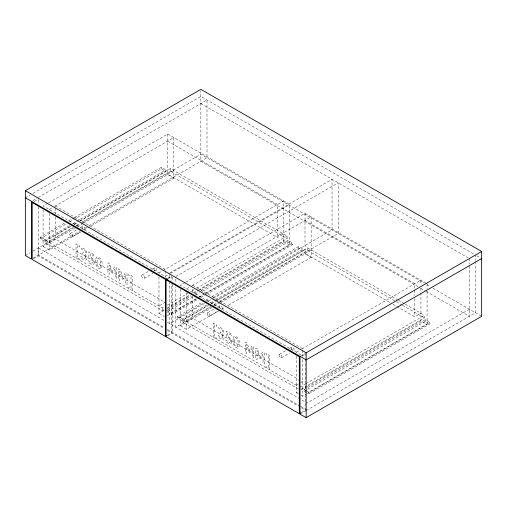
<?xml version="1.0" encoding="UTF-8"?>
<svg xmlns="http://www.w3.org/2000/svg" width="507" height="507" viewBox="0 0 507 507"><rect width="100%" height="100%" fill="white"/><g stroke="black" fill="none" stroke-linecap="round" stroke-linejoin="round"><path stroke-width="0.38" stroke-dasharray="2.54 1.9" d="M25.35 197.774L30.147 194.999M32.892 193.421L200.848 96.45L475.509 255.021L475.509 260.56M32.866 200.525L37.664 197.755M38.348 197.362L206.995 99.993L206.995 157.747L82.907 229.386M34.242 201.349L38.336 198.985M47.867 203.212L43.076 205.981L165.136 276.448L169.927 273.685M48.552 202.819L167.678 134.038L289.738 204.511L289.738 245.039L206.216 293.261M49.217 209.524L51.955 207.946M54.693 206.362L173.825 137.587L173.825 178.115L89.612 226.737M70.828 226.433L44.831 241.44L40.268 238.81L40.268 237.187L65.58 222.573M68.318 220.995L73.794 217.833M74.472 217.44L161.365 167.272L165.928 169.908L165.928 171.531L78.357 222.085M40.268 238.81L66.265 223.796M69.687 221.825L161.365 168.894L165.928 171.531M40.268 237.187L44.831 239.824L69.459 225.602M72.881 223.625L165.928 169.908M163.875 309.809L162.506 310.595L45.706 243.164L45.706 240.533L70.353 226.299M73.781 224.322L77.203 222.351M79.941 220.767L170.314 168.59L287.108 236.021L287.108 238.658L198.788 289.649M74.25 224.455L77.672 222.484M45.706 243.164L73.097 227.351M75.835 225.773L79.257 223.796M82.679 221.819L170.314 171.227L287.108 238.658M25.35 255.528L30.147 252.759M32.892 251.174L74.13 227.364M76.766 225.843L80.296 223.802M80.981 223.41L200.848 154.204L424.156 283.128M49.217 242.555L55.358 239.012L165.136 302.387L158.995 305.936M173.825 170.618L167.678 174.161L277.456 237.542L283.597 233.993M43.076 209.879L43.076 246.51L74.567 228.327M77.305 226.743L82.787 223.581M83.471 223.188L167.678 174.566L173.825 178.115M70.251 233.493L77.077 229.551M79.808 227.973L82.533 226.401M32.866 258.285L79.612 231.293M33.557 258.69L38.336 255.934L164.027 328.498M43.076 246.51L49.217 250.052L80.714 231.87M84.137 229.899L88.928 227.13M72.235 236.927L81.107 231.807M142.118 274.984L148.259 271.435M151.675 269.464L154.401 267.892M144.102 278.425L152.975 273.298M158.995 272.905L283.597 200.962L283.597 241.49L199.384 290.112M169.699 273.007L332.034 179.282L332.034 229.944L213.536 298.357M170.612 273.286L289.738 204.511M167.449 278.254L170.859 276.283M168.147 278.66L171.562 276.689M175.84 276.549L338.182 182.824L338.182 233.486L220.361 301.507M185.194 282.5L180.403 285.264L302.464 355.737L305.201 354.152M185.879 282.101L305.011 213.327L426.387 283.4M186.544 288.813L189.288 287.228M192.026 285.65L311.152 216.869L311.152 257.404L227.624 305.626M45.706 240.533L162.506 307.964L163.875 307.172M167.297 305.195L187.837 293.338M188.522 292.938L193.997 289.782M196.735 288.198L287.108 236.021M167.297 307.831L189.891 294.782M193.313 292.812L198.104 290.042M158.995 276.803L158.995 313.434L164.471 310.271M167.209 308.693L190.486 295.251M193.908 293.274L198.7 290.505M167.576 309.897L191.519 296.075M194.942 294.098L198.364 292.121M201.095 290.543L287.989 240.381L292.552 243.011L292.552 244.634L207.027 294.009M167.576 311.52L194.942 295.72M195.626 295.321L199.733 292.951M202.464 291.373L287.989 241.997L292.552 244.634M166.892 310.29L171.455 312.927L198.136 297.52M198.82 297.127L204.296 293.965M204.98 293.572L292.552 243.011M167.19 315.791L198.681 297.609M199.365 297.216L203.478 294.846M167.544 312.293L171.455 314.549L197.451 299.536M200.873 297.565L206.343 294.402M208.84 305.322L182.159 320.728L177.596 318.092L177.596 316.476L202.223 302.254M205.646 300.277L209.068 298.306M211.806 296.722L298.693 246.56L303.256 249.197L303.256 250.813L215.684 301.373M177.596 318.092L203.592 303.085M206.33 301.507L210.437 299.136M213.174 297.552L298.693 248.183L303.256 250.813M204.632 303.497L169.699 323.669L169.699 282.507M208.06 301.519L212.851 298.756M177.596 316.476L182.159 319.106L206.786 304.891M210.209 302.913L215 300.15M215.684 299.751L303.256 249.197M298.465 389.091L183.04 322.452L183.04 319.816L207.686 305.588M211.108 303.611L214.531 301.633M215.215 301.24L307.641 247.879L397.799 299.929M211.577 303.744L215 301.766M183.04 322.452L210.424 306.64M213.846 304.663L218.637 301.899M219.322 301.5L307.641 250.509L395.752 301.38M210.773 307.046L175.84 327.211L175.84 286.842M213.517 305.461L217.623 303.091M186.544 321.844L192.692 318.295L298.376 379.312M311.152 249.9L305.011 253.449L390.238 302.654M180.403 289.161L180.403 325.792L211.901 307.61M214.638 306.032L220.114 302.869M220.798 302.476L305.011 253.855L311.152 257.404M167.449 335.203L171.543 332.839L171.543 283.8M167.468 336.002L172.241 333.245L298.617 406.202M207.578 312.775L214.404 308.839M217.135 307.261L219.867 305.683M180.403 325.792L186.544 329.341L218.042 311.159M221.464 309.181L224.886 307.204M209.562 316.216L218.435 311.095M279.446 354.273L286.271 350.331M289.003 348.753L291.734 347.175M281.429 357.708L289.624 352.98M296.322 352.188L299.06 350.61M301.798 349.025L420.924 280.251L420.924 284.966M300.695 355.946L304.808 353.575M296.322 385.219L298.37 384.04M301.101 382.462L302.464 381.676L301.101 380.89M392.963 304.232L414.783 316.831L420.924 313.282M299.833 387.247L305.309 384.084M305.994 383.691L424.435 315.31L424.435 317.94L307.362 385.535M301.202 389.091L306.678 385.928M296.322 356.085L296.322 392.722L298.376 391.531M301.114 389.953L306.589 386.79M307.274 386.397L420.924 320.779L427.071 324.328L427.071 290.029M306.83 392.703L304.219 391.201L304.219 389.579L306.957 388.001M307.641 387.602L425.316 319.663L429.879 322.3L429.879 323.922L308.782 393.831L307.476 393.083M304.219 391.201L306.957 389.617M307.641 389.224L425.316 321.286L429.879 323.922M306.177 390.707L308.782 392.215L429.879 322.3M301.101 395.479L302.464 396.265L306.57 393.895M307.255 393.502L427.071 324.328M469.368 309.226L307.027 402.951L300.86 399.396M301.354 412.514L305.448 410.15L305.448 358.741M300.005 414.099L305.493 410.93M306.177 410.537L475.509 312.775L475.509 261.346M476.859 255.801L481.65 258.564M200.848 103.542L467.993 257.778M426.875 284.7L430.323 286.689M433.041 288.255L481.65 316.324M167.678 141.13L277.456 204.511L277.456 237.542M305.011 220.418L414.783 283.793L414.783 289.301M417.99 286.658L200.848 161.296L200.848 90.93M420.734 288.242L425.525 291.012M426.21 291.405L469.368 316.324L469.368 264.895M398.426 300.29L404.63 303.87M405.245 304.225L424.435 315.31M396.436 301.773L401.899 304.929M402.583 305.322L424.435 317.94M283.597 241.49L289.738 245.039M165.136 269.356L55.358 205.981L55.358 213.846M192.692 285.264L302.464 348.645M304.219 389.579L305.525 390.333M183.04 319.816L298.465 386.461M158.995 313.434L164.452 316.583M296.322 392.722L298.37 393.901M163.862 320.297L38.513 247.929L38.513 255.021L163.862 327.389M167.291 322.275L300.176 398.996M167.291 329.373L300.176 406.094M300.86 406.487L307.027 410.049M167.443 330.469L171.543 332.839M301.348 407.78L305.448 410.15M469.368 258.564L469.368 264.103M427.071 283.793L427.071 289.25M425.316 319.663L425.316 321.286M420.924 288.046L420.924 292.045M420.924 292.831L420.924 320.779M414.783 290.086L414.783 295.594M414.783 298.737L414.783 316.831M308.782 392.215L308.782 393.831M307.641 247.879L307.641 250.509M305.448 353.202L305.448 357.948M305.011 213.327L305.011 253.855M302.464 350.217L302.464 356.51M302.464 359.634L302.464 396.265M298.693 246.56L298.693 248.183M287.989 240.381L287.989 241.997M269.515 369.742L269.515 355.559L266.029 353.55L266.029 354.589L268.342 355.92L268.342 368.025L266.029 366.694L266.029 367.733M216.838 339.329L216.838 338.289L214.524 336.959L214.524 324.854L216.838 326.185L216.838 325.145L213.352 323.136L213.352 337.32M192.692 289.199L192.692 293.128M192.692 296.278L192.692 318.295M186.544 292.71L186.544 329.341M182.159 319.106L182.159 320.728M175.84 278.926L175.84 283.673M172.241 277.088L172.241 281.043M172.241 284.205L172.241 333.245M171.543 275.89L171.543 280.637M171.455 312.927L171.455 314.549M170.314 168.59L170.314 171.227M169.699 275.377L169.699 279.338M167.678 134.038L167.678 174.566M165.136 270.928L165.136 277.221M162.506 307.964L162.506 310.595M161.365 167.272L161.365 168.894M132.188 290.46L132.188 276.271L128.702 274.262L128.702 275.301L131.015 276.638L131.015 288.743L128.702 287.406L128.702 288.445M79.51 260.047L79.51 259.001L77.197 257.67L77.197 245.565L79.51 246.903L79.51 245.857L76.025 243.848L76.025 258.031M55.358 216.99L55.358 239.012M49.217 213.422L49.217 250.052M44.831 239.824L44.831 241.44M38.336 199.777L38.336 203.732M38.336 206.894L38.336 255.934M95.741 259.787C95.297 263.279 96.406 269.084 100.849 268.97C103.479 265.472 102.237 257.087 96.919 256.941L96.134 257.86L95.741 259.787M233.074 339.069C232.631 342.567 233.733 348.366 238.176 348.252C240.806 344.76 239.564 336.375 234.247 336.23L233.461 337.149L233.074 339.069M97.129 260.047C97.071 262.506 96.476 267.031 99.797 267.639L100.113 267.468C101.083 264.717 101.596 259.235 97.965 258.278L97.129 260.047M234.456 339.329C234.399 341.788 233.803 346.319 237.124 346.927L237.441 346.75C238.41 344.006 238.924 338.524 235.299 337.561L234.456 339.329M85.518 257.341L84.967 258.703C82.983 259.914 80.334 253.576 80.816 257.499C82.02 258.957 85.803 262.062 86.817 258.9C88.11 257.201 83.953 254.203 85.544 254.343L86.545 253.639C87.217 250.509 83.928 247.974 81.088 247.701C80.29 250.477 86.158 249 85.29 252.644A1.825 1.052 60 0 1 84.764 253.278L82.85 252.638L82.85 253.849L84.916 255.427L85.518 257.341M222.846 336.623L222.294 337.992C220.311 339.202 217.661 332.858 218.143 336.787C219.347 338.245 223.137 341.344 224.145 338.182C225.444 336.483 221.28 333.492 222.871 333.631L223.872 332.928C224.544 329.797 221.255 327.262 218.416 326.99C217.623 329.759 223.492 328.289 222.624 331.933A1.825 1.052 60 0 1 222.091 332.56L220.177 331.927L220.177 333.131L222.25 334.715L222.846 336.623M94.422 262.347C94.486 266.359 89.676 263.97 88.484 261.98C88.009 258.126 90.633 264.343 92.553 263.025L92.933 262.493C93.738 259.863 91.121 257.949 88.89 257.347L88.89 251.764L94.359 254.926L94.359 256.2L90.183 253.785L90.183 256.669L93.396 259.14L94.422 262.347M231.75 341.636C231.813 345.647 227.009 343.252 225.811 341.262C225.336 337.409 227.96 343.632 229.88 342.314L230.26 341.781C231.065 339.151 228.448 337.231 226.217 336.635L226.217 331.052L231.693 334.208L231.693 335.482L227.51 333.074L227.51 335.957L230.723 338.429L231.75 341.636M114.626 266.625L112.224 271.27L109.734 263.798L107.921 262.753L107.921 273.596L109.163 274.312L109.163 264.971L111.743 272.817L112.541 273.279L115.14 268.418L115.14 277.766L116.471 278.527L116.471 267.683L114.626 266.625M125.191 272.722L122.789 277.373L120.298 269.895L118.492 268.856L118.492 279.699L119.728 280.409L119.728 271.068L122.307 278.913L123.112 279.376L125.711 274.521L125.711 283.863L127.035 284.63L127.035 273.786L125.191 272.722M251.954 345.907L249.552 350.559L247.061 343.081L245.249 342.041L245.249 352.885L246.491 353.594L246.491 344.253L249.07 352.099L249.875 352.561L252.473 347.707L252.473 357.048L253.798 357.815L253.798 346.972L251.954 345.907M262.525 352.01L260.116 356.662L257.626 349.184L255.82 348.138L255.82 358.981L257.055 359.697L257.055 350.356L259.635 358.202L260.44 358.664L263.038 353.81L263.038 363.151L264.362 363.918L264.362 353.075L262.525 352.01M279.034 355.179A1.984 1.147 60 0 0 281.144 357.796A1.984 1.147 60 0 0 281.144 354.989A1.984 1.147 60 0 0 279.034 355.179M291.322 348.087A1.984 1.147 60 0 0 293.426 350.705A1.984 1.147 60 0 0 293.426 347.897A1.984 1.147 60 0 0 291.322 348.087M207.167 313.687A1.984 1.147 60 0 0 209.277 316.305A1.984 1.147 60 0 0 209.277 313.497A1.984 1.147 60 0 0 207.167 313.687M219.455 306.596A1.984 1.147 60 0 0 221.559 309.213A1.984 1.147 60 0 0 221.559 306.405A1.984 1.147 60 0 0 219.455 306.596M141.707 275.89A1.984 1.147 60 0 0 143.811 278.514A1.984 1.147 60 0 0 143.811 275.707A1.984 1.147 60 0 0 141.707 275.89M153.989 268.799A1.984 1.147 60 0 0 156.099 271.422A1.984 1.147 60 0 0 156.099 268.609A1.984 1.147 60 0 0 153.989 268.799M69.839 234.399A1.984 1.147 60 0 0 71.943 237.023A1.984 1.147 60 0 0 71.943 234.215A1.984 1.147 60 0 0 69.839 234.399M82.121 227.307A1.984 1.147 60 0 0 84.232 229.925A1.984 1.147 60 0 0 84.232 227.117A1.984 1.147 60 0 0 82.121 227.307"/><path stroke-width="0.76" d="M31.491 201.317L31.491 259.071L25.35 255.528L25.35 190.676L200.848 89.352L481.65 251.472L481.65 316.324L306.152 417.648L300.005 414.099L300.005 356.345M166.765 335.596L165.396 336.382L32.194 259.476L32.194 202.534L165.396 279.439L166.765 278.654M300.67 412.907L299.307 413.693L166.1 336.787L166.1 279.845L167.468 279.053M25.35 190.676L306.152 352.796L481.65 251.472M481.65 258.564L306.152 359.888L25.35 197.774M166.1 279.845L299.307 356.751L299.307 413.693M306.152 352.796L306.152 417.648M165.396 279.439L165.396 336.382"/></g></svg>
